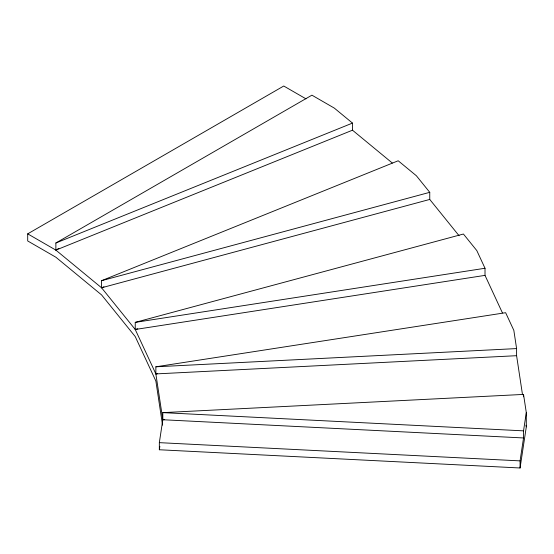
<?xml version="1.0" encoding="UTF-8"?>
<svg xmlns="http://www.w3.org/2000/svg" width="554" height="554" viewBox="0 0 554 554"><rect width="100%" height="100%" fill="white"/><g stroke="black" fill="none" stroke-linecap="round" stroke-linejoin="round"><path stroke-width="0.83" d="M159.337 442.653L162.807 419.738L162.807 412.633L523.537 394.413L526.3 412.633L526.3 426.85L520.067 467.985L159.337 449.758L159.337 442.653L520.067 460.873L523.537 437.958L523.537 430.853L526.3 412.633M159.337 449.758L159.85 446.365M162.551 425.153L155.861 381.02L135.238 336.59L101.569 294.901L55.871 257.222L27.7 240.955L27.7 233.85L283.752 86.015L305.988 98.854M523.537 437.958L162.807 419.738L155.861 373.915L135.238 329.485L101.569 287.789L55.871 250.11L55.871 242.998L311.923 95.17L334.318 108.106L352.489 123.092L352.489 130.197L392.315 163.035M27.7 233.85L55.871 250.11L58.862 248.379M55.871 242.998L352.489 123.092M55.871 250.11L352.489 130.197M429.752 199.44L101.569 287.789L101.569 280.684L398.194 160.771L416.366 175.75L429.752 192.328L429.752 199.44L459.079 235.748M101.569 287.789L103.972 286.82M101.569 280.684L429.752 192.328M485.013 275.373L135.238 329.485L135.238 322.373L463.421 234.017L476.814 250.595L485.013 268.261L485.013 275.373L502.436 312.913M135.238 329.485L137.745 328.806M135.238 322.373L485.013 268.261M516.598 355.696L155.861 373.915L155.861 366.803L505.636 312.698L513.835 330.364L516.598 348.584L516.598 355.696L522.512 394.732M155.861 373.915L157.571 373.652M155.861 366.803L516.598 348.584M162.807 419.738L164.531 419.655M162.807 412.633L523.537 430.853M526.051 425.195L526.3 426.85M523.537 394.413L523.537 396.782M520.067 460.873L520.067 467.985"/></g></svg>
